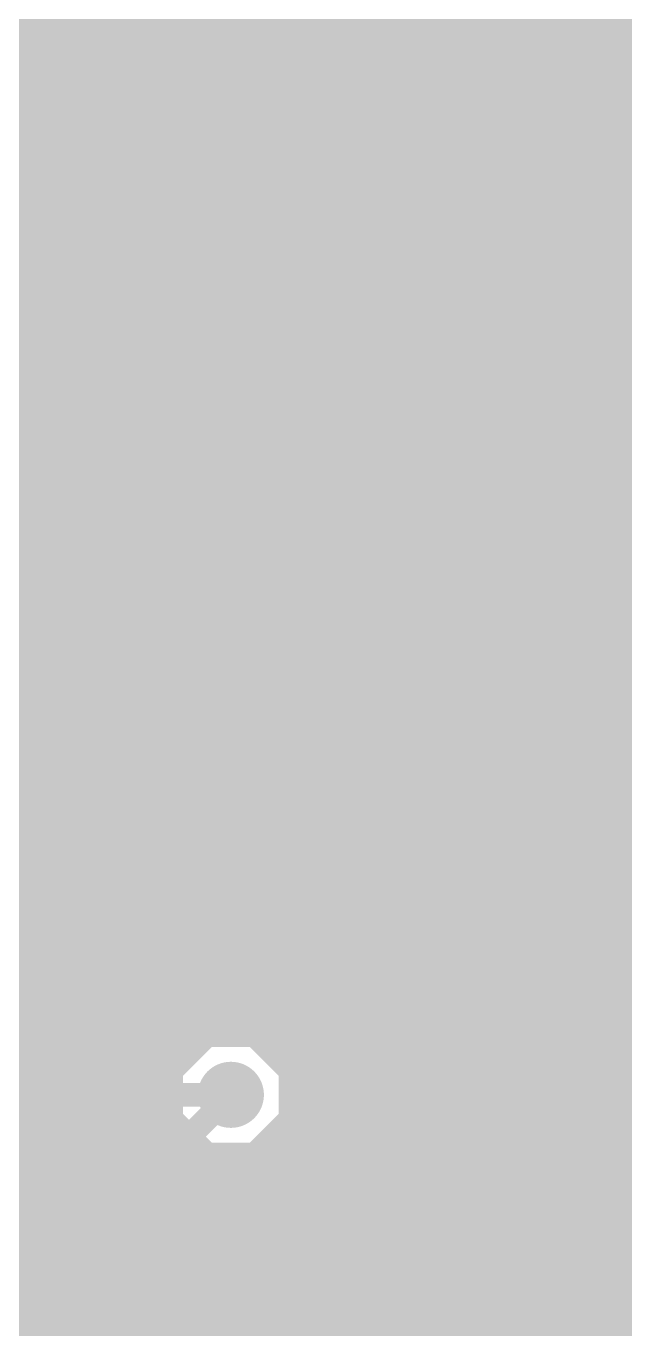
# Model space of a CAD drawing. Extents: x -5 to 208, y -5 to 206.
# Drawn here: x 155.44 to 161.79, y 165.03 to 178.85 of the extents above; entities that cross this region are included whole.
import ezdxf

# ---------------------------------------------------------------- set-up
doc = ezdxf.new("R2010")
doc.units = 0
doc.header["$MEASUREMENT"] = 0
doc.layers.get('0').update_dxf_attribs({"linetype": 'CONTINUOUS'})
for name, color, linetype in [('22-301-0_BOT', 7, 'CONTINUOUS'), ('22-301-0_DRD', 7, 'CONTINUOUS'), ('22-301-0_IN1', 1, 'CONTINUOUS'), ('22-301-0_IN2', 4, 'CONTINUOUS'), ('22-301-0_SMT', 5, 'CONTINUOUS'), ('22-301-0_SST', 10, 'CONTINUOUS'), ('22-301-0_TOP', 14, 'CONTINUOUS'), ('THRUHOLE_TAP', 11, 'CONTINUOUS')]:
    doc.layers.add(name, color=color, linetype=linetype)

# ---------------------------------------------------------------- blocks, each defined once
blk = doc.blocks.new('ROUND_66')
at = {"const_width": 0.35052}
blk.add_lwpolyline([(-0.17526, 0, 1), (0.17526, 0, 1)], format="xyb", close=True, dxfattribs=at)
blk = doc.blocks.new('ROUND_69')
at = {"const_width": 0.35052}
blk.add_lwpolyline([(-0.17526, 0, 1), (0.17526, 0, 1)], format="xyb", close=True, dxfattribs=at)
blk = doc.blocks.new('RECTANGLE_6')
blk.add_solid([(0.4826, 0.4064), (0.4826, -0.4064), (-0.4826, 0.4064), (-0.4826, -0.4064)])
blk = doc.blocks.new('RECTANGLE_47')
blk.add_solid([(0.44958, 0.65024), (0.44958, -0.65024), (-0.44958, 0.65024), (-0.44958, -0.65024)])
blk = doc.blocks.new('ROUND_74')
at = {"const_width": 0.10033}
blk.add_lwpolyline([(-0.050164, 0, 1), (0.050164, 0, 1)], format="xyb", close=True, dxfattribs=at)

msp = doc.modelspace()

# ---------------------------------------------------------------- linework, layer by layer
at = {"layer": '22-301-0_BOT', "const_width": 0.254}
for points in [[(155.3718, 189.8523), (155.3718, 166.37)], [(155.6004, 189.8523), (155.6004, 166.37)], [(155.829, 189.8523), (155.829, 166.37)], [(156.0576, 189.8523), (156.0576, 166.37)], [(156.2862, 189.8523), (156.2862, 166.37)], [(156.5148, 189.8523), (156.5148, 166.37)], [(156.7434, 189.8523), (156.7434, 166.37)], [(156.972, 189.8523), (156.972, 167.7543)], [(157.2006, 189.8523), (157.2006, 168.05656)], [(157.4292, 189.8523), (157.4292, 168.16832)], [(157.6578, 189.8523), (157.6578, 168.19118)], [(157.8864, 189.8523), (157.8864, 168.13276)], [(158.115, 189.8523), (158.115, 167.96512)], [(158.3436, 189.8523), (158.3436, 166.37)], [(158.5722, 189.8523), (158.5722, 166.37)], [(158.8008, 189.8523), (158.8008, 166.37)], [(159.0294, 189.8523), (159.0294, 166.37)], [(159.258, 189.8523), (159.258, 166.37)], [(159.4866, 189.8523), (159.4866, 166.37)], [(159.7152, 189.8523), (159.7152, 166.37)], [(159.9438, 189.8523), (159.9438, 166.37)], [(160.1724, 189.8523), (160.1724, 166.37)], [(160.401, 189.8523), (160.401, 166.37)], [(160.6296, 189.8523), (160.6296, 166.37)], [(160.8582, 189.8523), (160.8582, 166.37)], [(161.0868, 189.8523), (161.0868, 166.37)], [(161.3154, 189.8523), (161.3154, 166.37)], [(161.544, 189.8523), (161.544, 166.37)], [(161.7726, 189.8523), (161.7726, 166.37)], [(180.55082, 178.943), (149.04212, 178.943)], [(180.31968, 178.7144), (149.20976, 178.7144)], [(180.23078, 178.4858), (149.26818, 178.4858)], [(180.2257, 178.2572), (149.24532, 178.2572)], [(180.30444, 178.0286), (149.13356, 178.0286)], [(180.51018, 177.8), (148.8313, 177.8)], [(187.5028, 177.5714), (118.9482, 177.5714)], [(187.5028, 177.3428), (118.9482, 177.3428)], [(187.5028, 177.1142), (118.9482, 177.1142)], [(187.5028, 176.8856), (118.9482, 176.8856)], [(187.5028, 176.657), (118.9482, 176.657)], [(187.28436, 176.4284), (118.9482, 176.4284)], [(187.09894, 176.1998), (119.63908, 176.1998)], [(187.03036, 175.9712), (119.84736, 175.9712)], [(187.04306, 175.7426), (119.92356, 175.7426)], [(187.14212, 175.514), (119.92102, 175.514)], [(187.2488, 175.2854), (119.83212, 175.2854)], [(187.2488, 175.0568), (119.60098, 175.0568)], [(187.2488, 174.8282), (149.09292, 174.8282)], [(187.2488, 174.5996), (149.23008, 174.5996)], [(187.2488, 174.371), (149.27072, 174.371)], [(187.2488, 174.1424), (149.23008, 174.1424)], [(187.2488, 173.9138), (149.09292, 173.9138)], [(187.2488, 173.6852), (119.4562, 173.6852)], [(187.2488, 173.4566), (120.23852, 173.4566)], [(187.2488, 173.228), (120.39092, 173.228)], [(187.2488, 172.9994), (120.43918, 172.9994)], [(187.2488, 172.7708), (120.4087, 172.7708)], [(187.2488, 172.5422), (120.28678, 172.5422)], [(187.2488, 172.3136), (119.9642, 172.3136)], [(187.2488, 172.085), (119.9642, 172.085)], [(187.2488, 171.8564), (119.9642, 171.8564)], [(183.12638, 171.6278), (119.9642, 171.6278)], [(182.92064, 171.3992), (119.9642, 171.3992)], [(182.8419, 171.1706), (119.9642, 171.1706)], [(182.84698, 170.942), (119.9642, 170.942)], [(173.73346, 170.7134), (119.9642, 170.7134)], [(173.50486, 170.4848), (119.9642, 170.4848)], [(173.27626, 170.2562), (119.9642, 170.2562)], [(173.0883, 170.0276), (119.9642, 170.0276)], [(173.00194, 169.799), (121.35612, 169.799)], [(172.98162, 169.5704), (121.52376, 169.5704)], [(173.04004, 169.3418), (121.58218, 169.3418)], [(173.20768, 169.1132), (121.72696, 169.1132)], [(187.2488, 168.8846), (141.39672, 168.8846)], [(187.2488, 168.656), (141.66088, 168.656)], [(187.2488, 168.4274), (141.75994, 168.4274)], [(187.2488, 168.1988), (141.77264, 168.1988)], [(157.10408, 167.9702), (141.70406, 167.9702)], [(187.2488, 167.9702), (158.10992, 167.9702)], [(156.96692, 167.7416), (141.5542, 167.7416)], [(187.2488, 167.7416), (158.24708, 167.7416)], [(156.92628, 167.513), (141.5542, 167.513)], [(187.2488, 167.513), (158.28772, 167.513)], [(156.96692, 167.2844), (151.67864, 167.2844)], [(156.972, 167.26916), (156.972, 166.37)], [(168.23944, 167.2844), (158.24708, 167.2844)], [(157.10408, 167.0558), (151.86406, 167.0558)], [(157.2006, 166.9669), (157.2006, 166.37)], [(164.07638, 167.0558), (158.10992, 167.0558)], [(158.115, 167.06088), (158.115, 166.37)], [(163.87064, 166.8272), (151.93264, 166.8272)], [(157.4292, 166.85514), (157.4292, 166.37)], [(157.6578, 166.83482), (157.6578, 166.37)], [(157.8864, 166.89324), (157.8864, 166.37)], [(163.7919, 166.5986), (151.91994, 166.5986)], [(163.79698, 166.37), (151.82088, 166.37)]]:
    msp.add_lwpolyline(points, dxfattribs=at)
for points in [[(157.607, 168.19372, 0.4142136), (156.92628, 167.513)], [(158.28772, 167.513, 0.4142136), (157.607, 168.19372)], [(156.92628, 167.513, 0.4142136), (157.607, 166.83228)], [(157.607, 166.83228, 0.4142136), (158.28772, 167.513)]]:
    msp.add_lwpolyline(points, format="xyb", dxfattribs=at)
at = {"layer": '22-301-0_DRD', "const_width": 0.254}
for points in [[(155.956, 172.085), (155.575, 171.704)], [(155.956, 172.085), (155.575, 171.704)], [(156.464, 172.085), (155.956, 172.085)], [(156.464, 172.085), (155.956, 172.085)], [(156.845, 171.704), (156.464, 172.085)], [(156.845, 171.704), (156.464, 172.085)], [(155.575, 171.704), (155.575, 171.196)], [(155.575, 171.704), (155.575, 171.196)], [(156.845, 171.196), (156.845, 171.704)], [(156.845, 171.196), (156.845, 171.704)], [(155.575, 171.196), (155.956, 170.815)], [(155.575, 171.196), (155.956, 170.815)], [(156.464, 170.815), (156.845, 171.196)], [(156.464, 170.815), (156.845, 171.196)], [(155.956, 170.815), (156.464, 170.815)], [(155.956, 170.815), (156.464, 170.815)], [(157.353, 168.148), (156.972, 167.767)], [(157.861, 168.148), (157.353, 168.148)], [(158.242, 167.767), (157.861, 168.148)], [(156.972, 167.767), (156.972, 167.259)], [(158.242, 167.259), (158.242, 167.767)], [(156.972, 167.259), (157.353, 166.878)], [(157.861, 166.878), (158.242, 167.259)], [(157.353, 166.878), (157.861, 166.878)]]:
    msp.add_lwpolyline(points, dxfattribs=at)
at = {"layer": '22-301-0_IN1', "const_width": 0.254}
for points in [[(155.4226, 203.327), (155.4226, 167.259)], [(155.6512, 203.327), (155.6512, 167.259)], [(155.8798, 203.327), (155.8798, 167.259)], [(156.1084, 203.327), (156.1084, 167.259)], [(156.337, 203.327), (156.337, 167.259)], [(156.5656, 203.327), (156.5656, 167.259)], [(156.7942, 203.327), (156.7942, 167.259)], [(157.0228, 203.327), (157.0228, 167.86098)], [(157.2514, 203.327), (157.2514, 168.09212)], [(157.48, 203.327), (157.48, 168.18102)], [(157.7086, 203.327), (157.7086, 168.18356)], [(157.9372, 203.327), (157.9372, 168.10736)], [(158.1658, 203.327), (158.1658, 167.89908)], [(158.3944, 203.327), (158.3944, 167.259)], [(158.623, 203.327), (158.623, 167.259)], [(158.8516, 203.327), (158.8516, 167.259)], [(159.0802, 203.327), (159.0802, 167.259)], [(159.3088, 203.327), (159.3088, 167.259)], [(159.5374, 203.327), (159.5374, 167.259)], [(159.766, 203.327), (159.766, 167.259)], [(159.9946, 203.327), (159.9946, 167.259)], [(160.2232, 203.327), (160.2232, 167.259)], [(160.4518, 203.327), (160.4518, 167.259)], [(160.6804, 203.327), (160.6804, 167.259)], [(160.909, 203.327), (160.909, 167.259)], [(161.1376, 203.327), (161.1376, 167.259)], [(161.3662, 200.4695), (161.3662, 167.259)], [(161.5948, 200.14438), (161.5948, 167.259)], [(161.8234, 190.19774), (161.8234, 167.259)], [(180.47716, 178.8922), (149.09292, 178.8922)], [(180.29174, 178.6636), (149.23008, 178.6636)], [(180.22316, 178.435), (149.27072, 178.435)], [(180.23586, 178.2064), (149.23008, 178.2064)], [(180.33492, 177.9778), (149.09292, 177.9778)], [(180.59654, 177.7492), (111.27232, 177.7492)], [(189.20206, 177.5206), (111.16056, 177.5206)], [(189.30112, 177.292), (110.8583, 177.292)], [(189.56274, 177.0634), (97.31502, 177.0634)], [(199.644, 176.8348), (97.68078, 176.8348)], [(199.644, 176.6062), (97.8027, 176.6062)], [(187.22594, 176.3776), (97.83318, 176.3776)], [(187.07608, 176.149), (119.70512, 176.149)], [(187.02528, 175.9204), (119.87276, 175.9204)], [(187.05576, 175.6918), (119.93118, 175.6918)], [(187.18022, 175.4632), (119.90832, 175.4632)], [(187.54344, 175.2346), (119.79656, 175.2346)], [(199.644, 175.006), (148.8313, 175.006)], [(199.644, 174.7774), (149.13356, 174.7774)], [(199.644, 174.5488), (149.24532, 174.5488)], [(199.644, 174.3202), (149.26818, 174.3202)], [(199.644, 174.0916), (149.20976, 174.0916)], [(199.644, 173.863), (149.04212, 173.863)], [(199.644, 173.6344), (119.92102, 173.6344)], [(199.644, 173.4058), (120.28678, 173.4058)], [(199.644, 173.1772), (120.4087, 173.1772)], [(199.644, 172.9486), (120.43918, 172.9486)], [(199.644, 172.72), (120.39092, 172.72)], [(199.644, 172.4914), (120.23852, 172.4914)], [(199.644, 172.2628), (112.03432, 172.2628)], [(199.644, 172.0342), (112.05718, 172.0342)], [(199.644, 171.8056), (111.99876, 171.8056)], [(183.06288, 171.577), (111.83112, 171.577)], [(182.89524, 171.3484), (109.25556, 171.3484)], [(182.83682, 171.1198), (109.17936, 171.1198)], [(182.85714, 170.8912), (108.97108, 170.8912)], [(182.9689, 170.6626), (92.49918, 170.6626)], [(183.27116, 170.434), (117.03812, 170.434)], [(173.31182, 170.2054), (117.20576, 170.2054)], [(173.08068, 169.9768), (117.26418, 169.9768)], [(172.99178, 169.7482), (121.40692, 169.7482)], [(172.9867, 169.5196), (121.54408, 169.5196)], [(173.06544, 169.291), (121.58472, 169.291)], [(173.27118, 169.0624), (121.54408, 169.0624)], [(199.644, 168.8338), (141.48308, 168.8338)], [(199.644, 168.6052), (141.69136, 168.6052)], [(199.644, 168.3766), (141.76756, 168.3766)], [(157.36316, 168.148), (141.76502, 168.148)], [(199.644, 168.148), (157.8483, 168.148)], [(157.0609, 167.9194), (141.67612, 167.9194)], [(199.644, 167.9194), (158.15056, 167.9194)], [(156.94914, 167.6908), (141.44498, 167.6908)], [(199.644, 167.6908), (158.26232, 167.6908)], [(156.92882, 167.4622), (130.78206, 167.4622)], [(199.644, 167.4622), (158.28518, 167.4622)], [(156.97708, 167.259), (151.70912, 167.259)], [(168.15816, 167.259), (158.23692, 167.259)], [(163.79698, 166.37), (151.82088, 166.37)], [(155.5242, 166.37), (155.5242, 121.412)], [(155.7528, 166.37), (155.7528, 121.412)], [(155.9814, 166.37), (155.9814, 121.412)], [(156.21, 166.37), (156.21, 121.412)], [(156.4386, 166.37), (156.4386, 121.412)], [(156.6672, 166.37), (156.6672, 121.412)], [(156.8958, 166.37), (156.8958, 121.412)], [(157.1244, 166.37), (157.1244, 121.412)], [(157.353, 166.37), (157.353, 121.412)], [(157.5816, 166.37), (157.5816, 121.412)], [(157.8102, 166.37), (157.8102, 121.412)], [(158.0388, 166.37), (158.0388, 121.412)], [(158.2674, 166.37), (158.2674, 121.412)], [(158.496, 166.37), (158.496, 121.412)], [(158.7246, 166.37), (158.7246, 121.412)], [(158.9532, 166.37), (158.9532, 121.412)], [(159.1818, 166.37), (159.1818, 121.412)], [(159.4104, 166.37), (159.4104, 121.412)], [(159.639, 166.37), (159.639, 121.412)], [(159.8676, 166.37), (159.8676, 121.412)], [(160.0962, 166.37), (160.0962, 121.412)], [(160.3248, 166.37), (160.3248, 121.412)], [(160.5534, 166.37), (160.5534, 121.412)], [(160.782, 166.37), (160.782, 121.412)], [(161.0106, 166.37), (161.0106, 121.412)], [(161.2392, 166.37), (161.2392, 121.412)], [(161.4678, 166.37), (161.4678, 121.412)], [(161.6964, 166.37), (161.6964, 129.49936)], [(163.84524, 166.2176), (151.67864, 166.2176)], [(164.01288, 165.989), (93.3323, 165.989)], [(176.149, 165.7604), (93.63456, 165.7604)], [(176.149, 165.5318), (93.74632, 165.5318)], [(176.149, 165.3032), (93.76918, 165.3032)], [(176.149, 165.0746), (93.71076, 165.0746)]]:
    msp.add_lwpolyline(points, dxfattribs=at)
for points in [[(157.607, 168.19372, 0.4142136), (156.92628, 167.513)], [(158.28772, 167.513, 0.4142136), (157.607, 168.19372)], [(156.92628, 167.513, 0.0961159), (156.97567, 167.25843)], [(158.23692, 167.259, 0.0961154), (158.2862, 167.513)]]:
    msp.add_lwpolyline(points, format="xyb", dxfattribs=at)
at = {"layer": '22-301-0_IN2', "const_width": 0.254}
for points in [[(189.865, 177.673), (148.209, 177.673), (147.955, 177.927), (110.617, 177.927)], [(189.36208, 177.2158), (148.209, 177.2158)], [(155.4226, 177.2158), (155.4226, 176.3522)], [(155.6512, 177.2158), (155.6512, 176.3522)], [(155.8798, 177.2158), (155.8798, 176.3522)], [(156.1084, 177.2158), (156.1084, 176.3522)], [(156.337, 177.2158), (156.337, 176.3522)], [(156.5656, 177.2158), (156.5656, 176.3522)], [(156.7942, 177.2158), (156.7942, 176.3522)], [(157.0228, 177.2158), (157.0228, 176.3522)], [(157.2514, 177.2158), (157.2514, 176.3522)], [(157.48, 177.2158), (157.48, 176.3522)], [(157.7086, 177.2158), (157.7086, 176.3522)], [(157.9372, 177.2158), (157.9372, 176.3522)], [(158.1658, 177.2158), (158.1658, 176.3522)], [(158.3944, 177.2158), (158.3944, 176.3522)], [(158.623, 177.2158), (158.623, 176.3522)], [(158.8516, 177.2158), (158.8516, 176.3522)], [(159.0802, 177.2158), (159.0802, 176.3522)], [(159.3088, 177.2158), (159.3088, 176.3522)], [(159.5374, 177.2158), (159.5374, 176.3522)], [(159.766, 177.2158), (159.766, 176.3522)], [(159.9946, 177.2158), (159.9946, 176.3522)], [(160.2232, 177.2158), (160.2232, 176.3522)], [(160.4518, 177.2158), (160.4518, 176.3522)], [(160.6804, 177.2158), (160.6804, 176.3522)], [(160.909, 177.2158), (160.909, 176.3522)], [(161.1376, 177.2158), (161.1376, 176.3522)], [(161.3662, 177.2158), (161.3662, 176.3522)], [(161.5948, 177.2158), (161.5948, 176.3522)], [(161.8234, 177.2158), (161.8234, 176.3522)], [(199.644, 176.9872), (97.50298, 176.9872)], [(199.644, 176.7586), (147.60702, 176.7586)], [(187.46216, 176.53), (147.83816, 176.53)], [(97.155, 176.403), (147.32, 176.403), (147.828, 175.895), (187.706, 175.895)], [(187.20308, 176.3522), (148.01596, 176.3522)], [(187.20308, 175.4378), (148.16836, 175.4378)], [(187.25388, 175.387), (148.21916, 175.387)], [(155.4226, 175.4378), (155.4226, 172.6692)], [(155.6512, 175.4378), (155.6512, 172.6692)], [(155.8798, 175.4378), (155.8798, 172.6692)], [(156.1084, 175.4378), (156.1084, 172.6692)], [(156.337, 175.4378), (156.337, 172.6692)], [(156.5656, 175.4378), (156.5656, 172.6692)], [(156.7942, 175.4378), (156.7942, 172.6692)], [(157.0228, 175.4378), (157.0228, 172.6692)], [(157.2514, 175.4378), (157.2514, 172.6692)], [(157.48, 175.4378), (157.48, 172.6692)], [(157.7086, 175.4378), (157.7086, 172.6692)], [(157.9372, 175.4378), (157.9372, 172.6692)], [(158.1658, 175.4378), (158.1658, 172.6692)], [(158.3944, 175.4378), (158.3944, 172.6692)], [(158.623, 175.4378), (158.623, 172.6692)], [(158.8516, 175.4378), (158.8516, 172.6692)], [(159.0802, 175.4378), (159.0802, 172.6692)], [(159.3088, 175.4378), (159.3088, 172.6692)], [(159.5374, 175.4378), (159.5374, 172.6692)], [(159.766, 175.4378), (159.766, 172.6692)], [(159.9946, 175.4378), (159.9946, 172.6692)], [(160.2232, 175.4378), (160.2232, 172.6692)], [(160.4518, 175.4378), (160.4518, 172.6692)], [(160.6804, 175.4378), (160.6804, 172.6692)], [(160.909, 175.4378), (160.909, 172.6692)], [(161.1376, 175.4378), (161.1376, 172.6692)], [(161.3662, 175.4378), (161.3662, 172.6692)], [(161.5948, 175.4378), (161.5948, 172.6692)], [(161.8234, 175.4378), (161.8234, 172.6692)], [(199.644, 175.1584), (148.44776, 175.1584)], [(199.644, 174.9298), (148.97608, 174.9298)], [(199.644, 174.7012), (149.18436, 174.7012)], [(199.644, 174.4726), (149.26056, 174.4726)], [(199.644, 174.244), (149.25802, 174.244)], [(199.644, 174.0154), (149.16912, 174.0154)], [(199.644, 173.7868), (148.93798, 173.7868)], [(199.644, 173.5582), (120.10898, 173.5582)], [(199.644, 173.3296), (120.34012, 173.3296)], [(199.644, 173.101), (120.42902, 173.101)], [(199.644, 172.8724), (120.43156, 172.8724)], [(182.499, 172.6692), (120.36806, 172.6692)], [(183.515, 171.069), (183.515, 171.196), (182.499, 172.212), (111.252, 172.212), (111.379, 172.085)], [(182.3339, 171.7294), (111.95812, 171.7294)], [(182.3085, 171.7548), (111.97336, 171.7548)], [(155.4226, 171.7548), (155.4226, 170.7642)], [(155.6512, 171.7548), (155.6512, 170.7642)], [(155.8798, 171.7548), (155.8798, 170.7642)], [(156.1084, 171.7548), (156.1084, 170.7642)], [(156.337, 171.7548), (156.337, 170.7642)], [(156.5656, 171.7548), (156.5656, 170.7642)], [(156.7942, 171.7548), (156.7942, 170.7642)], [(157.0228, 171.7548), (157.0228, 170.7642)], [(157.2514, 171.7548), (157.2514, 170.7642)], [(157.48, 171.7548), (157.48, 170.7642)], [(157.7086, 171.7548), (157.7086, 170.7642)], [(157.9372, 171.7548), (157.9372, 170.7642)], [(158.1658, 171.7548), (158.1658, 170.7642)], [(158.3944, 171.7548), (158.3944, 170.7642)], [(158.623, 171.7548), (158.623, 170.7642)], [(158.8516, 171.7548), (158.8516, 170.7642)], [(159.0802, 171.7548), (159.0802, 170.7642)], [(159.3088, 171.7548), (159.3088, 170.7642)], [(159.5374, 171.7548), (159.5374, 170.7642)], [(159.766, 171.7548), (159.766, 170.7642)], [(159.9946, 171.7548), (159.9946, 170.7642)], [(160.2232, 171.7548), (160.2232, 170.7642)], [(160.4518, 171.7548), (160.4518, 170.7642)], [(160.6804, 171.7548), (160.6804, 170.7642)], [(160.909, 171.7548), (160.909, 170.7642)], [(161.1376, 171.7548), (161.1376, 170.7642)], [(161.3662, 171.7548), (161.3662, 170.7642)], [(161.5948, 171.7548), (161.5948, 170.7642)], [(161.8234, 171.7548), (161.8234, 170.7642)], [(182.5625, 171.5008), (111.72698, 171.5008)], [(182.7911, 171.2722), (109.24032, 171.2722)], [(182.83428, 171.0436), (121.95302, 171.0436)], [(182.88508, 170.815), (122.18416, 170.815)], [(91.821, 170.688), (121.666, 170.688), (122.047, 170.307), (188.595, 170.307)], [(182.90794, 170.7642), (122.23496, 170.7642)], [(116.586, 169.926), (116.713, 170.053), (121.285, 170.053), (122.301, 169.037), (151.384, 169.037), (151.511, 168.91), (200.787, 168.91), (201.676, 169.799), (201.803, 169.799)], [(199.644, 168.4528), (151.511, 168.4528)], [(155.4226, 168.4528), (155.4226, 167.9702)], [(155.6512, 168.4528), (155.6512, 167.9702)], [(155.8798, 168.4528), (155.8798, 167.9702)], [(156.1084, 168.4528), (156.1084, 167.9702)], [(156.337, 168.4528), (156.337, 167.9702)], [(156.5656, 168.4528), (156.5656, 167.9702)], [(156.7942, 168.4528), (156.7942, 167.9702)], [(157.0228, 168.4528), (157.0228, 167.9702)], [(157.2514, 168.4528), (157.2514, 168.09212)], [(157.48, 168.4528), (157.48, 168.18102)], [(157.7086, 168.4528), (157.7086, 168.18356)], [(157.9372, 168.4528), (157.9372, 168.10736)], [(158.1658, 168.4528), (158.1658, 167.89908)], [(158.3944, 168.4528), (158.3944, 167.259)], [(158.623, 168.4528), (158.623, 167.259)], [(158.8516, 168.4528), (158.8516, 167.259)], [(159.0802, 168.4528), (159.0802, 167.259)], [(159.3088, 168.4528), (159.3088, 167.259)], [(159.5374, 168.4528), (159.5374, 167.259)], [(159.766, 168.4528), (159.766, 167.259)], [(159.9946, 168.4528), (159.9946, 167.259)], [(160.2232, 168.4528), (160.2232, 167.259)], [(160.4518, 168.4528), (160.4518, 167.259)], [(160.6804, 168.4528), (160.6804, 167.259)], [(160.909, 168.4528), (160.909, 167.259)], [(161.1376, 168.4528), (161.1376, 167.259)], [(161.3662, 168.4528), (161.3662, 167.259)], [(161.5948, 168.4528), (161.5948, 167.259)], [(161.8234, 168.4528), (161.8234, 167.259)], [(199.644, 168.3004), (141.77518, 168.3004)], [(157.21838, 168.0718), (141.7447, 168.0718)], [(199.644, 168.0718), (157.99308, 168.0718)], [(157.10408, 167.9702), (151.003, 167.9702)], [(199.644, 167.8432), (158.20136, 167.8432)], [(157.607, 167.513), (151.003, 167.513), (150.241, 166.751), (113.538, 166.751), (113.411, 166.878)], [(165.9509, 167.6146), (158.27756, 167.6146)], [(192.405, 165.735), (192.405, 165.862), (190.881, 167.386), (166.37, 167.386), (164.211, 165.227), (114.427, 165.227), (114.173, 164.973), (93.98, 164.973), (89.789, 160.782), (72.39, 160.782), (70.231, 158.623), (70.231, 153.797), (70.739, 153.289), (72.898, 153.289), (73.279, 153.67)], [(165.7223, 167.386), (158.27502, 167.386)], [(165.5953, 167.259), (158.23692, 167.259)], [(164.465, 166.497), (164.465, 166.37), (163.83, 165.735), (114.173, 165.735), (113.919, 165.481), (93.218, 165.481), (93.091, 165.354)]]:
    msp.add_lwpolyline(points, dxfattribs=at)
for points in [[(157.607, 168.19372, 0.2113092), (157.10331, 167.9709)], [(158.28772, 167.513, 0.4142136), (157.607, 168.19372)], [(158.23692, 167.259, 0.0961154), (158.2862, 167.513)]]:
    msp.add_lwpolyline(points, format="xyb", dxfattribs=at)
at = {"layer": '22-301-0_SST'}
for points, const_width in [([(156.14142, 174.19828), (156.14142, 173.84268), (156.30906, 173.7233), (156.47924, 173.7233), (156.64942, 173.84268), (156.64942, 174.19828), (155.63342, 174.19828)], 0.1524), ([(156.14142, 173.9011), (155.63342, 173.7233)], 0.1524), ([(155.63342, 173.00448), (155.63342, 173.2407)], 0.1524), ([(155.63342, 173.12386), (156.64942, 173.12386), (156.47924, 173.2407)], 0.1524), ([(155.63342, 172.46346), (155.80106, 172.5803), (155.97124, 172.64126), (156.30906, 172.64126), (156.47924, 172.5803), (156.64942, 172.46346), (156.64942, 172.34408), (156.47924, 172.2247), (156.30906, 172.16628), (155.97124, 172.16628), (155.80106, 172.2247), (155.63342, 172.34408), (155.63342, 172.46346)], 0.1524), ([(155.80106, 171.80306), (155.63342, 171.68368), (155.63342, 171.44746), (155.80106, 171.32808), (155.97124, 171.32808), (156.30906, 171.5643), (156.64942, 171.32808), (156.64942, 171.80306)], 0.1524), ([(157.0355, 168.0845), (157.0355, 171.0055), (155.3972, 171.0055), (155.3972, 168.0845), (157.0355, 168.0845)], 0.1524), ([(163.3855, 168.0845), (163.3855, 171.0055), (161.7472, 171.0055), (161.7472, 168.0845), (163.3855, 168.0845)], 0.1524), ([(161.12744, 169.84726), (160.28162, 169.84726), (160.11144, 169.90822), (160.11144, 170.26382), (160.28162, 170.32224), (161.12744, 170.32224)], 0.1524), ([(160.28162, 169.48404), (160.11144, 169.36466), (160.11144, 169.12844), (160.28162, 169.00906), (160.44926, 169.00906), (160.78962, 169.24782), (161.12744, 169.00906), (161.12744, 169.48404)], 0.1524), ([(160.28162, 168.64584), (160.11144, 168.52646), (160.11144, 168.29024), (160.28162, 168.17086), (160.44926, 168.17086), (160.78962, 168.40962), (161.12744, 168.17086), (161.12744, 168.64584)], 0.1524), ([(154.0764, 162.179), (154.0764, 165.989), (157.099, 165.989), (157.099, 161.6456), (154.6098, 161.6456), (154.0764, 162.179)], 0.20066), ([(160.4264, 162.179), (160.4264, 165.989), (163.449, 165.989), (163.449, 161.6456), (160.9598, 161.6456), (160.4264, 162.179)], 0.20066)]:
    msp.add_lwpolyline(points, dxfattribs=dict(at, const_width=const_width))
at = {"layer": '22-301-0_TOP'}
for points, const_width in [([(148.59, 178.435), (168.275, 178.435)], 0.254), ([(167.45204, 177.8), (149.16658, 177.8)], 0.254), ([(155.4734, 177.8), (155.4734, 175.006)], 0.254), ([(155.702, 177.8), (155.702, 175.006)], 0.254), ([(155.9306, 177.8), (155.9306, 175.006)], 0.254), ([(156.1592, 177.8), (156.1592, 175.006)], 0.254), ([(156.3878, 177.8), (156.3878, 175.006)], 0.254), ([(156.6164, 177.8), (156.6164, 175.006)], 0.254), ([(156.845, 177.8), (156.845, 175.006)], 0.254), ([(157.0736, 177.8), (157.0736, 175.006)], 0.254), ([(157.3022, 177.8), (157.3022, 175.006)], 0.254), ([(157.5308, 177.8), (157.5308, 175.006)], 0.254), ([(157.7594, 177.8), (157.7594, 175.006)], 0.254), ([(157.988, 177.8), (157.988, 175.006)], 0.254), ([(158.2166, 177.8), (158.2166, 175.006)], 0.254), ([(158.4452, 177.8), (158.4452, 175.006)], 0.254), ([(158.6738, 177.8), (158.6738, 175.006)], 0.254), ([(158.9024, 177.8), (158.9024, 175.006)], 0.254), ([(159.131, 177.8), (159.131, 175.006)], 0.254), ([(159.3596, 177.8), (159.3596, 175.006)], 0.254), ([(159.5882, 177.8), (159.5882, 175.006)], 0.254), ([(159.8168, 177.8), (159.8168, 175.006)], 0.254), ([(160.0454, 177.8), (160.0454, 175.006)], 0.254), ([(160.274, 177.8), (160.274, 175.006)], 0.254), ([(160.5026, 177.8), (160.5026, 175.006)], 0.254), ([(160.7312, 177.8), (160.7312, 175.006)], 0.254), ([(160.9598, 177.8), (160.9598, 175.006)], 0.254), ([(161.1884, 177.8), (161.1884, 175.006)], 0.254), ([(161.417, 177.8), (161.417, 175.006)], 0.254), ([(161.6456, 177.8), (161.6456, 175.006)], 0.254), ([(161.8742, 177.8), (161.8742, 175.006)], 0.254), ([(167.50284, 177.6222), (148.86432, 177.6222)], 0.254), ([(167.64254, 177.3936), (146.4056, 177.3936)], 0.254), ([(167.95496, 177.165), (146.4056, 177.165)], 0.254), ([(168.5544, 176.9364), (146.4056, 176.9364)], 0.254), ([(168.5544, 176.7078), (146.4056, 176.7078)], 0.254), ([(168.5544, 176.4792), (146.4056, 176.4792)], 0.254), ([(168.5544, 176.2506), (146.4056, 176.2506)], 0.254), ([(168.5544, 176.022), (146.4056, 176.022)], 0.254), ([(168.5544, 175.7934), (146.4056, 175.7934)], 0.254), ([(168.5544, 175.5648), (146.4056, 175.5648)], 0.254), ([(168.5544, 175.3362), (146.4056, 175.3362)], 0.254), ([(148.59, 174.371), (173.101, 174.371), (173.9138, 175.1838)], 0.254), ([(168.5544, 175.1076), (149.02942, 175.1076)], 0.254), ([(168.5544, 175.006), (149.16658, 175.006)], 0.254), ([(173.101, 173.736), (149.16658, 173.736)], 0.254), ([(155.4734, 173.736), (155.4734, 171.1706)], 0.254), ([(155.702, 173.736), (155.702, 171.1706)], 0.254), ([(155.9306, 173.736), (155.9306, 171.1706)], 0.254), ([(156.1592, 173.736), (156.1592, 171.1706)], 0.254), ([(156.3878, 173.736), (156.3878, 171.1706)], 0.254), ([(156.6164, 173.736), (156.6164, 171.1706)], 0.254), ([(156.845, 173.736), (156.845, 171.1706)], 0.254), ([(157.0736, 173.736), (157.0736, 171.1706)], 0.254), ([(157.3022, 173.736), (157.3022, 168.3131)], 0.254), ([(157.5308, 173.736), (157.5308, 168.36644)], 0.254), ([(157.7594, 173.736), (157.7594, 168.35628)], 0.254), ([(157.988, 173.736), (157.988, 168.28008)], 0.254), ([(158.2166, 173.736), (158.2166, 168.11498)], 0.254), ([(158.4452, 173.736), (158.4452, 167.69334)], 0.254), ([(158.6738, 173.736), (158.6738, 166.1795)], 0.254), ([(158.9024, 173.736), (158.9024, 166.1795)], 0.254), ([(159.131, 173.736), (159.131, 166.1795)], 0.254), ([(159.3596, 173.736), (159.3596, 166.1795)], 0.254), ([(159.5882, 173.736), (159.5882, 166.1795)], 0.254), ([(159.8168, 173.736), (159.8168, 166.1795)], 0.254), ([(160.0454, 173.736), (160.0454, 166.1795)], 0.254), ([(160.274, 173.736), (160.274, 166.1795)], 0.254), ([(160.5026, 173.736), (160.5026, 168.13784)], 0.254), ([(160.7312, 173.736), (160.7312, 168.13784)], 0.254), ([(160.9598, 173.736), (160.9598, 168.13784)], 0.254), ([(161.1884, 173.736), (161.1884, 168.13784)], 0.254), ([(161.417, 173.736), (161.417, 168.13784)], 0.254), ([(161.6456, 173.736), (161.6456, 171.1706)], 0.254), ([(161.8742, 173.736), (161.8742, 171.1706)], 0.254), ([(177.8, 173.5074), (142.78102, 173.5074)], 0.254), ([(177.5714, 173.2788), (142.55242, 173.2788)], 0.254), ([(177.3428, 173.0502), (142.32382, 173.0502)], 0.254), ([(177.1142, 172.8216), (142.09522, 172.8216)], 0.254), ([(176.8856, 172.593), (141.605, 172.593)], 0.254), ([(176.657, 172.3644), (131.68122, 172.3644)], 0.254), ([(176.4284, 172.1358), (131.90982, 172.1358)], 0.254), ([(176.1998, 171.9072), (132.13842, 171.9072)], 0.254), ([(175.9712, 171.6786), (132.36702, 171.6786)], 0.254), ([(156.21, 170.2562), (156.21, 171.45)], 0.635), ([(156.21, 171.45), (156.21, 170.2562)], 0.635), ([(175.7426, 171.45), (132.59562, 171.45)], 0.254), ([(175.514, 171.2214), (132.82422, 171.2214)], 0.254), ([(157.2006, 171.1706), (155.2194, 171.1706)], 0.254), ([(156.21, 171.1706), (156.21, 170.2562)], 0.254), ([(157.2006, 171.1706), (157.2006, 169.7482)], 0.254), ([(163.5506, 171.1706), (161.5694, 171.1706), (161.5694, 169.7482)], 0.254), ([(161.5694, 170.9928), (157.2006, 170.9928)], 0.254), ([(161.5694, 170.7642), (157.2006, 170.7642)], 0.254), ([(161.5694, 170.5356), (157.2006, 170.5356)], 0.254), ([(155.2194, 170.2562), (156.21, 170.2562)], 0.254), ([(157.2006, 170.2562), (156.21, 170.2562)], 0.254), ([(161.5694, 170.307), (157.2006, 170.307)], 0.254), ([(161.5694, 170.2562), (162.56, 170.2562)], 0.254), ([(161.5694, 170.0784), (157.2006, 170.0784)], 0.254), ([(161.5694, 169.8498), (157.2006, 169.8498)], 0.254), ([(157.2006, 169.7482), (157.2006, 169.3418)], 0.254), ([(161.5694, 169.7482), (161.5694, 169.3418)], 0.254), ([(161.5694, 169.6212), (157.2006, 169.6212)], 0.254), ([(161.5694, 169.3926), (157.2006, 169.3926)], 0.254), ([(157.2006, 169.3418), (157.2006, 168.26738)], 0.254), ([(161.5694, 169.3418), (161.5694, 168.13784)], 0.254), ([(161.5694, 169.164), (157.2006, 169.164)], 0.254), ([(156.21, 168.8338), (156.21, 166.9796)], 0.635), ([(161.5694, 168.9354), (157.2006, 168.9354)], 0.254), ([(161.5694, 168.7068), (157.2006, 168.7068)], 0.254), ([(161.5694, 168.4782), (157.2006, 168.4782)], 0.254), ([(161.5694, 168.2496), (158.04642, 168.2496)], 0.254), ([(160.33242, 168.13784), (160.33242, 166.1795)], 0.254), ([(161.5694, 168.13784), (160.33242, 168.13784)], 0.254), ([(160.33242, 168.021), (158.29788, 168.021)], 0.254), ([(160.33242, 167.7924), (158.41726, 167.7924)], 0.254), ([(156.21, 166.9796), (157.0736, 166.9796), (157.607, 167.513)], 0.254), ([(160.33242, 167.5638), (158.46298, 167.5638)], 0.254), ([(160.33242, 167.3352), (158.4452, 167.3352)], 0.254), ([(158.4452, 167.33012), (158.4452, 166.1795)], 0.254), ([(154.94, 166.9796), (154.94, 165.354), (161.29, 165.354), (161.29, 166.9796)], 0.635), ([(160.33242, 167.1066), (158.36138, 167.1066)], 0.254), ([(167.005, 166.62908), (167.005, 165.227), (161.29, 165.227), (161.29, 165.354), (161.29, 166.9796)], 0.635), ([(160.33242, 166.878), (158.18358, 166.878)], 0.254), ([(158.2166, 166.90848), (158.2166, 166.1795)], 0.254), ([(157.64764, 166.65702), (157.52318, 166.53002)], 0.254), ([(157.7594, 166.66972), (157.7594, 166.1795)], 0.254), ([(157.988, 166.74338), (157.988, 166.1795)], 0.254), ([(157.5308, 166.53764), (157.5308, 166.1795)], 0.254), ([(160.33242, 166.6494), (157.64002, 166.6494)], 0.254), ([(157.3022, 166.38778), (157.3022, 166.1795)], 0.254), ([(160.33242, 166.4208), (157.37586, 166.4208)], 0.254), ([(157.16758, 166.35222), (157.16758, 166.1795)], 0.254), ([(160.33242, 166.1922), (157.16758, 166.1922)], 0.254), ([(160.33242, 166.1795), (157.16758, 166.1795)], 0.254)]:
    msp.add_lwpolyline(points, dxfattribs=dict(at, const_width=const_width))
at = {"layer": '22-301-0_TOP', "const_width": 0.254}
for points in [[(157.607, 168.37152, 0.1241681), (157.19982, 168.26882)], [(158.46552, 167.513, 0.4142136), (157.607, 168.37152)], [(157.64764, 166.65702, 0.4003856), (158.46298, 167.513)], [(157.16758, 166.35222, 0.1605341), (157.52217, 166.53103)], [(157.16758, 166.35222, 0.1605341), (157.52217, 166.53103)]]:
    msp.add_lwpolyline(points, format="xyb", dxfattribs=at)

# ---------------------------------------------------------------- block references
at = {"layer": '22-301-0_BOT'}
for p in [(156.21, 171.45), (157.607, 167.513)]:
    msp.add_blockref('ROUND_66', p, dxfattribs=at)
at = {"layer": '22-301-0_IN1'}
for name, p in [('ROUND_66', (156.21, 171.45)), ('ROUND_69', (157.607, 167.513))]:
    msp.add_blockref(name, p, dxfattribs=at)
at = {"layer": '22-301-0_IN2'}
for name, p in [('ROUND_69', (156.21, 171.45)), ('ROUND_66', (157.607, 167.513))]:
    msp.add_blockref(name, p, dxfattribs=at)
at = {"layer": '22-301-0_SMT'}
for name, p in [('RECTANGLE_6', (156.21, 170.2562)), ('RECTANGLE_6', (156.21, 168.8338)), ('RECTANGLE_47', (156.21, 166.9796)), ('RECTANGLE_47', (161.29, 166.9796))]:
    msp.add_blockref(name, p, dxfattribs=at)
at = {"layer": '22-301-0_TOP'}
for name, p in [('ROUND_66', (156.21, 171.45)), ('RECTANGLE_6', (156.21, 170.2562)), ('RECTANGLE_6', (156.21, 168.8338)), ('ROUND_66', (157.607, 167.513)), ('RECTANGLE_47', (156.21, 166.9796)), ('RECTANGLE_47', (161.29, 166.9796))]:
    msp.add_blockref(name, p, dxfattribs=at)
at = {"layer": 'THRUHOLE_TAP'}
for p in [(156.21, 171.45), (157.607, 167.513)]:
    msp.add_blockref('ROUND_74', p, dxfattribs=at)

doc.saveas('drawing.dxf')
